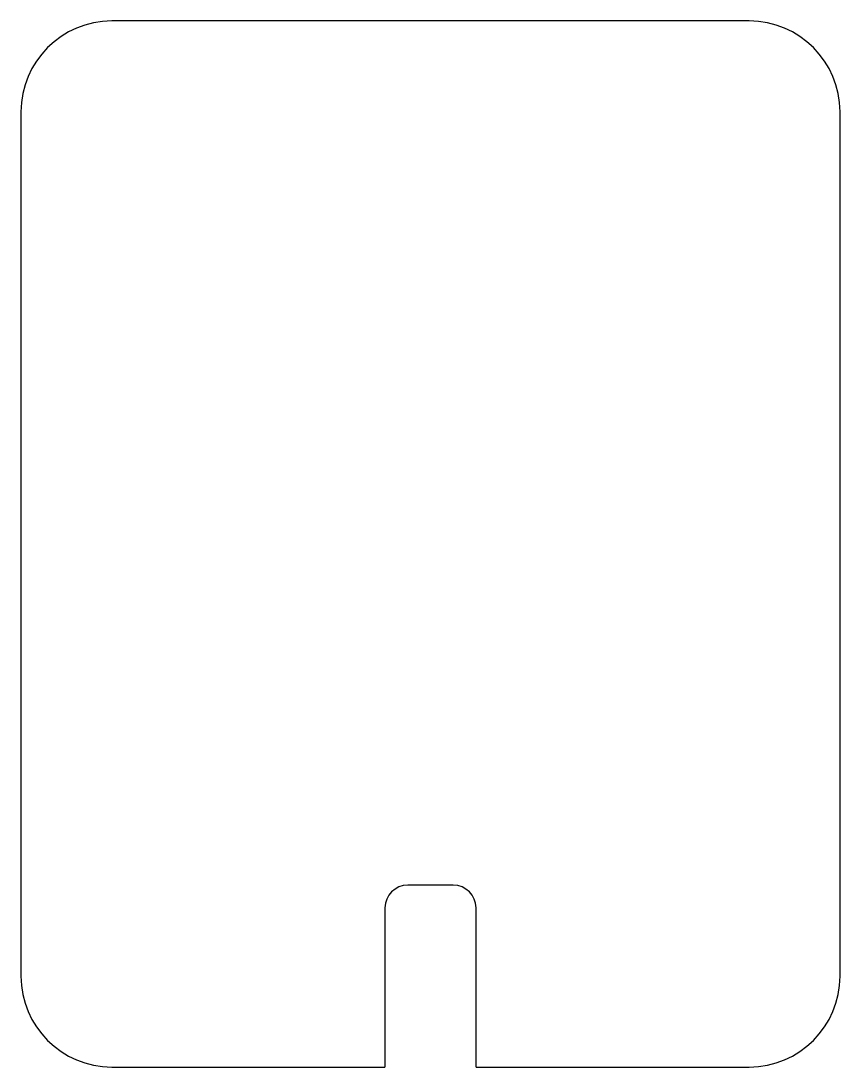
# Model space of a CAD drawing. Header units: millimetres. Extents: x -90 to 90, y -115 to 115.
import ezdxf

# ---------------------------------------------------------------- set-up
doc = ezdxf.new("R2010")
doc.units = ezdxf.units.MM

msp = doc.modelspace()

# ---------------------------------------------------------------- linework, layer by layer
at = {"color": 7, "linetype": 'Continuous', "lineweight": 25}
for p, q in [((70, 115), (-70, 115)), ((-90, 95), (-90, -95)), ((90, -95), (90, 95)), ((5, -75), (-5, -75)), ((-10, -80), (-10, -115)), ((10, -115), (10, -80)), ((-70, -115), (-10, -115)), ((10, -115), (70, -115))]:
    msp.add_line(p, q, dxfattribs=at)
for centre, radius, start, end in [((-70, 95), 20, 90, 180), ((70, 95), 20, 0, 90), ((-5, -80), 5, 90, 180), ((5, -80), 5, 0, 90), ((-70, -95), 20, 180, 270), ((70, -95), 20, 270, 0)]:
    msp.add_arc(centre, radius, start, end, dxfattribs=at)

doc.saveas('drawing.dxf')
